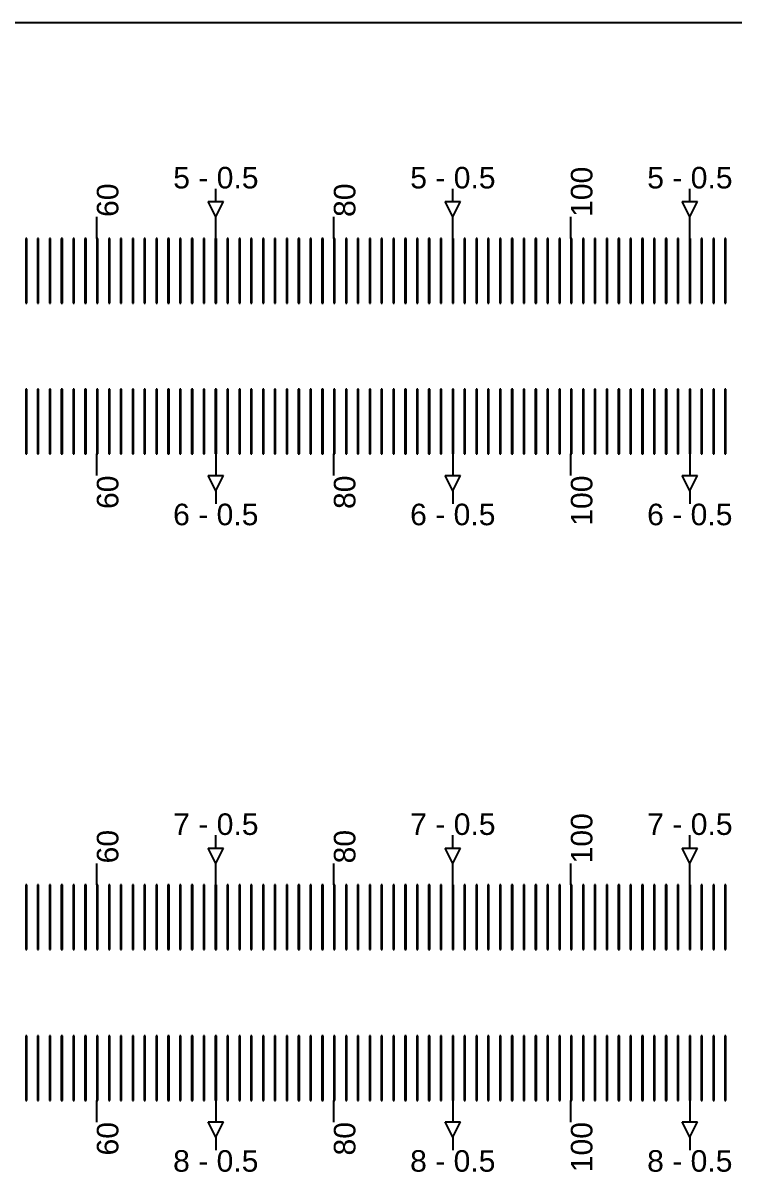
# Model space of a CAD drawing. Extents: x -119394 to 128420, y 74496 to 185496.
# Drawn here: x 41276 to 41606, y 156663 to 157196 of the extents above; entities that cross this region are included whole.
import ezdxf

# ---------------------------------------------------------------- set-up
doc = ezdxf.new("R2010")
doc.units = 13
doc.layers.add('CL - Label-1', color=120, linetype='Continuous')
doc.layers.add('CL - Label-2', color=132, linetype='Continuous')
doc.layers.add('CL - Sub-Micro', color=7, linetype='Continuous', true_color=0x47d1ff)
doc.styles.get("Standard").update_dxf_attribs({"font": 'arial.ttf'})

msp = doc.modelspace()

# ---------------------------------------------------------------- linework, layer by layer
for p, q in [((46680.29, 157195.86), (38030.29, 157195.86)), ((41365.54, 157112.94), (41365.54, 157118.94)), ((41475.54, 157112.94), (41475.54, 157118.94)), ((41585.54, 157112.94), (41585.54, 157118.94)), ((41310.29, 157095.86), (41310.29, 157105.86)), ((41365.54, 157095.86), (41365.54, 157105.86)), ((41420.29, 157095.86), (41420.29, 157105.86)), ((41475.54, 157095.86), (41475.54, 157105.86)), ((41530.29, 157095.86), (41530.29, 157105.86)), ((41585.54, 157095.86), (41585.54, 157105.86)), ((41310.29, 156985.86), (41310.29, 156995.86)), ((41365.54, 156995.86), (41365.54, 156985.86)), ((41420.29, 156985.86), (41420.29, 156995.86)), ((41475.54, 156995.86), (41475.54, 156985.86)), ((41530.29, 156985.86), (41530.29, 156995.86)), ((41585.54, 156995.86), (41585.54, 156985.86)), ((41365.54, 156978.79), (41365.54, 156972.79)), ((41475.54, 156978.79), (41475.54, 156972.79)), ((41585.54, 156978.79), (41585.54, 156972.79)), ((41365.54, 156812.94), (41365.54, 156818.94)), ((41475.54, 156812.94), (41475.54, 156818.94)), ((41585.54, 156812.94), (41585.54, 156818.94)), ((41310.29, 156795.86), (41310.29, 156805.86)), ((41365.54, 156795.86), (41365.54, 156805.86)), ((41420.29, 156795.86), (41420.29, 156805.86)), ((41475.54, 156795.86), (41475.54, 156805.86)), ((41530.29, 156795.86), (41530.29, 156805.86)), ((41585.54, 156795.86), (41585.54, 156805.86)), ((41310.29, 156685.86), (41310.29, 156695.86)), ((41365.54, 156695.86), (41365.54, 156685.86)), ((41420.29, 156685.86), (41420.29, 156695.86)), ((41475.54, 156695.86), (41475.54, 156685.86)), ((41530.29, 156685.86), (41530.29, 156695.86)), ((41585.54, 156695.86), (41585.54, 156685.86)), ((41365.54, 156678.79), (41365.54, 156672.79)), ((41475.54, 156678.79), (41475.54, 156672.79)), ((41585.54, 156678.79), (41585.54, 156672.79))]:
    msp.add_line(p, q)
at = {"layer": 'CL - Label-2'}
for p, q in [((41365.54, 157105.86), (41362, 157112.96)), ((41362, 157112.96), (41369.07, 157112.96)), ((41365.54, 157105.86), (41369.07, 157112.96)), ((41475.54, 157105.86), (41472, 157112.96)), ((41472, 157112.96), (41479.07, 157112.96)), ((41475.54, 157105.86), (41479.07, 157112.96)), ((41585.54, 157105.86), (41582, 157112.96)), ((41582, 157112.96), (41589.07, 157112.96)), ((41585.54, 157105.86), (41589.07, 157112.96)), ((41365.49, 156978.79), (41361.95, 156985.89)), ((41361.95, 156985.89), (41369.02, 156985.89)), ((41365.49, 156978.79), (41369.02, 156985.89)), ((41475.49, 156978.79), (41471.95, 156985.89)), ((41471.95, 156985.89), (41479.02, 156985.89)), ((41475.49, 156978.79), (41479.02, 156985.89)), ((41585.49, 156978.79), (41581.95, 156985.89)), ((41581.95, 156985.89), (41589.02, 156985.89)), ((41585.49, 156978.79), (41589.02, 156985.89)), ((41365.54, 156805.86), (41362, 156812.96)), ((41362, 156812.96), (41369.07, 156812.96)), ((41365.54, 156805.86), (41369.07, 156812.96)), ((41475.54, 156805.86), (41472, 156812.96)), ((41472, 156812.96), (41479.07, 156812.96)), ((41475.54, 156805.86), (41479.07, 156812.96)), ((41585.54, 156805.86), (41582, 156812.96)), ((41582, 156812.96), (41589.07, 156812.96)), ((41585.54, 156805.86), (41589.07, 156812.96)), ((41365.49, 156678.79), (41361.95, 156685.89)), ((41361.95, 156685.89), (41369.02, 156685.89)), ((41365.49, 156678.79), (41369.02, 156685.89)), ((41475.49, 156678.79), (41471.95, 156685.89)), ((41471.95, 156685.89), (41479.02, 156685.89)), ((41475.49, 156678.79), (41479.02, 156685.89)), ((41585.49, 156678.79), (41581.95, 156685.89)), ((41581.95, 156685.89), (41589.02, 156685.89)), ((41585.49, 156678.79), (41589.02, 156685.89))]:
    msp.add_line(p, q, dxfattribs=at)
at = {"layer": 'CL - Sub-Micro'}
for p, q in [((41277.29, 157095.86), (41277.29, 157065.86)), ((41277.79, 157095.86), (41277.29, 157095.86)), ((41277.79, 157065.86), (41277.79, 157095.86)), ((41282.79, 157095.86), (41282.79, 157065.86)), ((41283.29, 157095.86), (41282.79, 157095.86)), ((41283.29, 157065.86), (41283.29, 157095.86)), ((41288.29, 157095.86), (41288.29, 157065.86)), ((41288.79, 157095.86), (41288.29, 157095.86)), ((41288.79, 157065.86), (41288.79, 157095.86)), ((41293.79, 157095.86), (41293.79, 157065.86)), ((41294.29, 157095.86), (41293.79, 157095.86)), ((41294.29, 157065.86), (41294.29, 157095.86)), ((41299.29, 157095.86), (41299.29, 157065.86)), ((41299.79, 157095.86), (41299.29, 157095.86)), ((41299.79, 157065.86), (41299.79, 157095.86)), ((41304.79, 157095.86), (41304.79, 157065.86)), ((41305.29, 157095.86), (41304.79, 157095.86)), ((41305.29, 157065.86), (41305.29, 157095.86)), ((41310.29, 157095.86), (41310.29, 157065.86)), ((41310.79, 157095.86), (41310.29, 157095.86)), ((41310.79, 157065.86), (41310.79, 157095.86)), ((41315.79, 157095.86), (41315.79, 157065.86)), ((41316.29, 157095.86), (41315.79, 157095.86)), ((41316.29, 157065.86), (41316.29, 157095.86)), ((41321.29, 157095.86), (41321.29, 157065.86)), ((41321.79, 157095.86), (41321.29, 157095.86)), ((41321.79, 157065.86), (41321.79, 157095.86)), ((41326.79, 157095.86), (41326.79, 157065.86)), ((41327.29, 157095.86), (41326.79, 157095.86)), ((41327.29, 157065.86), (41327.29, 157095.86)), ((41332.29, 157095.86), (41332.29, 157065.86)), ((41332.79, 157095.86), (41332.29, 157095.86)), ((41332.79, 157065.86), (41332.79, 157095.86)), ((41337.79, 157095.86), (41337.79, 157065.86)), ((41338.29, 157095.86), (41337.79, 157095.86)), ((41338.29, 157065.86), (41338.29, 157095.86)), ((41343.29, 157095.86), (41343.29, 157065.86)), ((41343.79, 157095.86), (41343.29, 157095.86)), ((41343.79, 157065.86), (41343.79, 157095.86)), ((41348.79, 157095.86), (41348.79, 157065.86)), ((41349.29, 157095.86), (41348.79, 157095.86)), ((41349.29, 157065.86), (41349.29, 157095.86)), ((41354.29, 157095.86), (41354.29, 157065.86)), ((41354.79, 157095.86), (41354.29, 157095.86)), ((41354.79, 157065.86), (41354.79, 157095.86)), ((41359.79, 157095.86), (41359.79, 157065.86)), ((41360.29, 157095.86), (41359.79, 157095.86)), ((41360.29, 157065.86), (41360.29, 157095.86)), ((41365.29, 157095.86), (41365.29, 157065.86)), ((41365.79, 157095.86), (41365.29, 157095.86)), ((41365.79, 157065.86), (41365.79, 157095.86)), ((41370.79, 157095.86), (41370.79, 157065.86)), ((41371.29, 157095.86), (41370.79, 157095.86)), ((41371.29, 157065.86), (41371.29, 157095.86)), ((41376.29, 157095.86), (41376.29, 157065.86)), ((41376.79, 157095.86), (41376.29, 157095.86)), ((41376.79, 157065.86), (41376.79, 157095.86)), ((41381.79, 157095.86), (41381.79, 157065.86)), ((41382.29, 157095.86), (41381.79, 157095.86)), ((41382.29, 157065.86), (41382.29, 157095.86)), ((41387.29, 157095.86), (41387.29, 157065.86)), ((41387.79, 157095.86), (41387.29, 157095.86)), ((41387.79, 157065.86), (41387.79, 157095.86)), ((41392.79, 157095.86), (41392.79, 157065.86)), ((41393.29, 157095.86), (41392.79, 157095.86)), ((41393.29, 157065.86), (41393.29, 157095.86)), ((41398.29, 157095.86), (41398.29, 157065.86)), ((41398.79, 157095.86), (41398.29, 157095.86)), ((41398.79, 157065.86), (41398.79, 157095.86)), ((41403.79, 157095.86), (41403.79, 157065.86)), ((41404.29, 157095.86), (41403.79, 157095.86)), ((41404.29, 157065.86), (41404.29, 157095.86)), ((41409.29, 157095.86), (41409.29, 157065.86)), ((41409.79, 157095.86), (41409.29, 157095.86)), ((41409.79, 157065.86), (41409.79, 157095.86)), ((41414.79, 157095.86), (41414.79, 157065.86)), ((41415.29, 157095.86), (41414.79, 157095.86)), ((41415.29, 157065.86), (41415.29, 157095.86)), ((41420.29, 157095.86), (41420.29, 157065.86)), ((41420.79, 157095.86), (41420.29, 157095.86)), ((41420.79, 157065.86), (41420.79, 157095.86)), ((41425.79, 157095.86), (41425.79, 157065.86)), ((41426.29, 157095.86), (41425.79, 157095.86)), ((41426.29, 157065.86), (41426.29, 157095.86)), ((41431.29, 157095.86), (41431.29, 157065.86)), ((41431.79, 157095.86), (41431.29, 157095.86)), ((41431.79, 157065.86), (41431.79, 157095.86)), ((41436.79, 157095.86), (41436.79, 157065.86)), ((41437.29, 157095.86), (41436.79, 157095.86)), ((41437.29, 157065.86), (41437.29, 157095.86)), ((41442.29, 157095.86), (41442.29, 157065.86)), ((41442.79, 157095.86), (41442.29, 157095.86)), ((41442.79, 157065.86), (41442.79, 157095.86)), ((41447.79, 157095.86), (41447.79, 157065.86)), ((41448.29, 157095.86), (41447.79, 157095.86)), ((41448.29, 157065.86), (41448.29, 157095.86)), ((41453.29, 157095.86), (41453.29, 157065.86)), ((41453.79, 157095.86), (41453.29, 157095.86)), ((41453.79, 157065.86), (41453.79, 157095.86)), ((41458.79, 157095.86), (41458.79, 157065.86)), ((41459.29, 157095.86), (41458.79, 157095.86)), ((41459.29, 157065.86), (41459.29, 157095.86)), ((41464.29, 157095.86), (41464.29, 157065.86)), ((41464.79, 157095.86), (41464.29, 157095.86)), ((41464.79, 157065.86), (41464.79, 157095.86)), ((41469.79, 157095.86), (41469.79, 157065.86)), ((41470.29, 157095.86), (41469.79, 157095.86)), ((41470.29, 157065.86), (41470.29, 157095.86)), ((41475.29, 157095.86), (41475.29, 157065.86)), ((41475.79, 157095.86), (41475.29, 157095.86)), ((41475.79, 157065.86), (41475.79, 157095.86)), ((41480.79, 157095.86), (41480.79, 157065.86)), ((41481.29, 157095.86), (41480.79, 157095.86)), ((41481.29, 157065.86), (41481.29, 157095.86)), ((41486.29, 157095.86), (41486.29, 157065.86)), ((41486.79, 157095.86), (41486.29, 157095.86)), ((41486.79, 157065.86), (41486.79, 157095.86)), ((41491.79, 157095.86), (41491.79, 157065.86)), ((41492.29, 157095.86), (41491.79, 157095.86)), ((41492.29, 157065.86), (41492.29, 157095.86)), ((41497.29, 157095.86), (41497.29, 157065.86)), ((41497.79, 157095.86), (41497.29, 157095.86)), ((41497.79, 157065.86), (41497.79, 157095.86)), ((41502.79, 157095.86), (41502.79, 157065.86)), ((41503.29, 157095.86), (41502.79, 157095.86)), ((41503.29, 157065.86), (41503.29, 157095.86)), ((41508.29, 157095.86), (41508.29, 157065.86)), ((41508.79, 157095.86), (41508.29, 157095.86)), ((41508.79, 157065.86), (41508.79, 157095.86)), ((41513.79, 157095.86), (41513.79, 157065.86)), ((41514.29, 157095.86), (41513.79, 157095.86)), ((41514.29, 157065.86), (41514.29, 157095.86)), ((41519.29, 157095.86), (41519.29, 157065.86)), ((41519.79, 157095.86), (41519.29, 157095.86)), ((41519.79, 157065.86), (41519.79, 157095.86)), ((41524.79, 157095.86), (41524.79, 157065.86)), ((41525.29, 157095.86), (41524.79, 157095.86)), ((41525.29, 157065.86), (41525.29, 157095.86)), ((41530.29, 157095.86), (41530.29, 157065.86)), ((41530.79, 157095.86), (41530.29, 157095.86)), ((41530.79, 157065.86), (41530.79, 157095.86)), ((41535.79, 157095.86), (41535.79, 157065.86)), ((41536.29, 157095.86), (41535.79, 157095.86)), ((41536.29, 157065.86), (41536.29, 157095.86)), ((41541.29, 157095.86), (41541.29, 157065.86)), ((41541.79, 157095.86), (41541.29, 157095.86)), ((41541.79, 157065.86), (41541.79, 157095.86)), ((41546.79, 157095.86), (41546.79, 157065.86)), ((41547.29, 157095.86), (41546.79, 157095.86)), ((41547.29, 157065.86), (41547.29, 157095.86)), ((41552.29, 157095.86), (41552.29, 157065.86)), ((41552.79, 157095.86), (41552.29, 157095.86)), ((41552.79, 157065.86), (41552.79, 157095.86)), ((41557.79, 157095.86), (41557.79, 157065.86)), ((41558.29, 157095.86), (41557.79, 157095.86)), ((41558.29, 157065.86), (41558.29, 157095.86)), ((41563.29, 157095.86), (41563.29, 157065.86)), ((41563.79, 157095.86), (41563.29, 157095.86)), ((41563.79, 157065.86), (41563.79, 157095.86)), ((41568.79, 157095.86), (41568.79, 157065.86)), ((41569.29, 157095.86), (41568.79, 157095.86)), ((41569.29, 157065.86), (41569.29, 157095.86)), ((41574.29, 157095.86), (41574.29, 157065.86)), ((41574.79, 157095.86), (41574.29, 157095.86)), ((41574.79, 157065.86), (41574.79, 157095.86)), ((41579.79, 157095.86), (41579.79, 157065.86)), ((41580.29, 157095.86), (41579.79, 157095.86)), ((41580.29, 157065.86), (41580.29, 157095.86)), ((41585.29, 157095.86), (41585.29, 157065.86)), ((41585.79, 157095.86), (41585.29, 157095.86)), ((41585.79, 157065.86), (41585.79, 157095.86)), ((41590.79, 157095.86), (41590.79, 157065.86)), ((41591.29, 157095.86), (41590.79, 157095.86)), ((41591.29, 157065.86), (41591.29, 157095.86)), ((41596.29, 157095.86), (41596.29, 157065.86)), ((41596.79, 157095.86), (41596.29, 157095.86)), ((41596.79, 157065.86), (41596.79, 157095.86)), ((41601.79, 157095.86), (41601.79, 157065.86)), ((41602.29, 157095.86), (41601.79, 157095.86)), ((41602.29, 157065.86), (41602.29, 157095.86)), ((41277.29, 157065.86), (41277.79, 157065.86)), ((41282.79, 157065.86), (41283.29, 157065.86)), ((41288.29, 157065.86), (41288.79, 157065.86)), ((41293.79, 157065.86), (41294.29, 157065.86)), ((41299.29, 157065.86), (41299.79, 157065.86)), ((41304.79, 157065.86), (41305.29, 157065.86)), ((41310.29, 157065.86), (41310.79, 157065.86)), ((41315.79, 157065.86), (41316.29, 157065.86)), ((41321.29, 157065.86), (41321.79, 157065.86)), ((41326.79, 157065.86), (41327.29, 157065.86)), ((41332.29, 157065.86), (41332.79, 157065.86)), ((41337.79, 157065.86), (41338.29, 157065.86)), ((41343.29, 157065.86), (41343.79, 157065.86)), ((41348.79, 157065.86), (41349.29, 157065.86)), ((41354.29, 157065.86), (41354.79, 157065.86)), ((41359.79, 157065.86), (41360.29, 157065.86)), ((41365.29, 157065.86), (41365.79, 157065.86)), ((41370.79, 157065.86), (41371.29, 157065.86)), ((41376.29, 157065.86), (41376.79, 157065.86)), ((41381.79, 157065.86), (41382.29, 157065.86)), ((41387.29, 157065.86), (41387.79, 157065.86)), ((41392.79, 157065.86), (41393.29, 157065.86)), ((41398.29, 157065.86), (41398.79, 157065.86)), ((41403.79, 157065.86), (41404.29, 157065.86)), ((41409.29, 157065.86), (41409.79, 157065.86)), ((41414.79, 157065.86), (41415.29, 157065.86)), ((41420.29, 157065.86), (41420.79, 157065.86)), ((41425.79, 157065.86), (41426.29, 157065.86)), ((41431.29, 157065.86), (41431.79, 157065.86)), ((41436.79, 157065.86), (41437.29, 157065.86)), ((41442.29, 157065.86), (41442.79, 157065.86)), ((41447.79, 157065.86), (41448.29, 157065.86)), ((41453.29, 157065.86), (41453.79, 157065.86)), ((41458.79, 157065.86), (41459.29, 157065.86)), ((41464.29, 157065.86), (41464.79, 157065.86)), ((41469.79, 157065.86), (41470.29, 157065.86)), ((41475.29, 157065.86), (41475.79, 157065.86)), ((41480.79, 157065.86), (41481.29, 157065.86)), ((41486.29, 157065.86), (41486.79, 157065.86)), ((41491.79, 157065.86), (41492.29, 157065.86)), ((41497.29, 157065.86), (41497.79, 157065.86)), ((41502.79, 157065.86), (41503.29, 157065.86)), ((41508.29, 157065.86), (41508.79, 157065.86)), ((41513.79, 157065.86), (41514.29, 157065.86)), ((41519.29, 157065.86), (41519.79, 157065.86)), ((41524.79, 157065.86), (41525.29, 157065.86)), ((41530.29, 157065.86), (41530.79, 157065.86)), ((41535.79, 157065.86), (41536.29, 157065.86)), ((41541.29, 157065.86), (41541.79, 157065.86)), ((41546.79, 157065.86), (41547.29, 157065.86)), ((41552.29, 157065.86), (41552.79, 157065.86)), ((41557.79, 157065.86), (41558.29, 157065.86)), ((41563.29, 157065.86), (41563.79, 157065.86)), ((41568.79, 157065.86), (41569.29, 157065.86)), ((41574.29, 157065.86), (41574.79, 157065.86)), ((41579.79, 157065.86), (41580.29, 157065.86)), ((41585.29, 157065.86), (41585.79, 157065.86)), ((41590.79, 157065.86), (41591.29, 157065.86)), ((41596.29, 157065.86), (41596.79, 157065.86)), ((41601.79, 157065.86), (41602.29, 157065.86)), ((41277.29, 157025.86), (41277.29, 156995.86)), ((41277.79, 157025.86), (41277.29, 157025.86)), ((41277.79, 156995.86), (41277.79, 157025.86)), ((41282.79, 157025.86), (41282.79, 156995.86)), ((41283.29, 157025.86), (41282.79, 157025.86)), ((41283.29, 156995.86), (41283.29, 157025.86)), ((41288.29, 157025.86), (41288.29, 156995.86)), ((41288.79, 157025.86), (41288.29, 157025.86)), ((41288.79, 156995.86), (41288.79, 157025.86)), ((41293.79, 157025.86), (41293.79, 156995.86)), ((41294.29, 157025.86), (41293.79, 157025.86)), ((41294.29, 156995.86), (41294.29, 157025.86)), ((41299.29, 157025.86), (41299.29, 156995.86)), ((41299.79, 157025.86), (41299.29, 157025.86)), ((41299.79, 156995.86), (41299.79, 157025.86)), ((41304.79, 157025.86), (41304.79, 156995.86)), ((41305.29, 157025.86), (41304.79, 157025.86)), ((41305.29, 156995.86), (41305.29, 157025.86)), ((41310.29, 157025.86), (41310.29, 156995.86)), ((41310.79, 157025.86), (41310.29, 157025.86)), ((41310.79, 156995.86), (41310.79, 157025.86)), ((41315.79, 157025.86), (41315.79, 156995.86)), ((41316.29, 157025.86), (41315.79, 157025.86)), ((41316.29, 156995.86), (41316.29, 157025.86)), ((41321.29, 157025.86), (41321.29, 156995.86)), ((41321.79, 157025.86), (41321.29, 157025.86)), ((41321.79, 156995.86), (41321.79, 157025.86)), ((41326.79, 157025.86), (41326.79, 156995.86)), ((41327.29, 157025.86), (41326.79, 157025.86)), ((41327.29, 156995.86), (41327.29, 157025.86)), ((41332.29, 157025.86), (41332.29, 156995.86)), ((41332.79, 157025.86), (41332.29, 157025.86)), ((41332.79, 156995.86), (41332.79, 157025.86)), ((41337.79, 157025.86), (41337.79, 156995.86)), ((41338.29, 157025.86), (41337.79, 157025.86)), ((41338.29, 156995.86), (41338.29, 157025.86)), ((41343.29, 157025.86), (41343.29, 156995.86)), ((41343.79, 157025.86), (41343.29, 157025.86)), ((41343.79, 156995.86), (41343.79, 157025.86)), ((41348.79, 157025.86), (41348.79, 156995.86)), ((41349.29, 157025.86), (41348.79, 157025.86)), ((41349.29, 156995.86), (41349.29, 157025.86)), ((41354.29, 157025.86), (41354.29, 156995.86)), ((41354.79, 157025.86), (41354.29, 157025.86)), ((41354.79, 156995.86), (41354.79, 157025.86)), ((41359.79, 157025.86), (41359.79, 156995.86)), ((41360.29, 157025.86), (41359.79, 157025.86)), ((41360.29, 156995.86), (41360.29, 157025.86)), ((41365.29, 157025.86), (41365.29, 156995.86)), ((41365.79, 157025.86), (41365.29, 157025.86)), ((41365.79, 156995.86), (41365.79, 157025.86)), ((41370.79, 157025.86), (41370.79, 156995.86)), ((41371.29, 157025.86), (41370.79, 157025.86)), ((41371.29, 156995.86), (41371.29, 157025.86)), ((41376.29, 157025.86), (41376.29, 156995.86)), ((41376.79, 157025.86), (41376.29, 157025.86)), ((41376.79, 156995.86), (41376.79, 157025.86)), ((41381.79, 157025.86), (41381.79, 156995.86)), ((41382.29, 157025.86), (41381.79, 157025.86)), ((41382.29, 156995.86), (41382.29, 157025.86)), ((41387.29, 157025.86), (41387.29, 156995.86)), ((41387.79, 157025.86), (41387.29, 157025.86)), ((41387.79, 156995.86), (41387.79, 157025.86)), ((41392.79, 157025.86), (41392.79, 156995.86)), ((41393.29, 157025.86), (41392.79, 157025.86)), ((41393.29, 156995.86), (41393.29, 157025.86)), ((41398.29, 157025.86), (41398.29, 156995.86)), ((41398.79, 157025.86), (41398.29, 157025.86)), ((41398.79, 156995.86), (41398.79, 157025.86)), ((41403.79, 157025.86), (41403.79, 156995.86)), ((41404.29, 157025.86), (41403.79, 157025.86)), ((41404.29, 156995.86), (41404.29, 157025.86)), ((41409.29, 157025.86), (41409.29, 156995.86)), ((41409.79, 157025.86), (41409.29, 157025.86)), ((41409.79, 156995.86), (41409.79, 157025.86)), ((41414.79, 157025.86), (41414.79, 156995.86)), ((41415.29, 157025.86), (41414.79, 157025.86)), ((41415.29, 156995.86), (41415.29, 157025.86)), ((41420.29, 157025.86), (41420.29, 156995.86)), ((41420.79, 157025.86), (41420.29, 157025.86)), ((41420.79, 156995.86), (41420.79, 157025.86)), ((41425.79, 157025.86), (41425.79, 156995.86)), ((41426.29, 157025.86), (41425.79, 157025.86)), ((41426.29, 156995.86), (41426.29, 157025.86)), ((41431.29, 157025.86), (41431.29, 156995.86)), ((41431.79, 157025.86), (41431.29, 157025.86)), ((41431.79, 156995.86), (41431.79, 157025.86)), ((41436.79, 157025.86), (41436.79, 156995.86)), ((41437.29, 157025.86), (41436.79, 157025.86)), ((41437.29, 156995.86), (41437.29, 157025.86)), ((41442.29, 157025.86), (41442.29, 156995.86)), ((41442.79, 157025.86), (41442.29, 157025.86)), ((41442.79, 156995.86), (41442.79, 157025.86)), ((41447.79, 157025.86), (41447.79, 156995.86)), ((41448.29, 157025.86), (41447.79, 157025.86)), ((41448.29, 156995.86), (41448.29, 157025.86)), ((41453.29, 157025.86), (41453.29, 156995.86)), ((41453.79, 157025.86), (41453.29, 157025.86)), ((41453.79, 156995.86), (41453.79, 157025.86)), ((41458.79, 157025.86), (41458.79, 156995.86)), ((41459.29, 157025.86), (41458.79, 157025.86)), ((41459.29, 156995.86), (41459.29, 157025.86)), ((41464.29, 157025.86), (41464.29, 156995.86)), ((41464.79, 157025.86), (41464.29, 157025.86)), ((41464.79, 156995.86), (41464.79, 157025.86)), ((41469.79, 157025.86), (41469.79, 156995.86)), ((41470.29, 157025.86), (41469.79, 157025.86)), ((41470.29, 156995.86), (41470.29, 157025.86)), ((41475.29, 157025.86), (41475.29, 156995.86)), ((41475.79, 157025.86), (41475.29, 157025.86)), ((41475.79, 156995.86), (41475.79, 157025.86)), ((41480.79, 157025.86), (41480.79, 156995.86)), ((41481.29, 157025.86), (41480.79, 157025.86)), ((41481.29, 156995.86), (41481.29, 157025.86)), ((41486.29, 157025.86), (41486.29, 156995.86)), ((41486.79, 157025.86), (41486.29, 157025.86)), ((41486.79, 156995.86), (41486.79, 157025.86)), ((41491.79, 157025.86), (41491.79, 156995.86)), ((41492.29, 157025.86), (41491.79, 157025.86)), ((41492.29, 156995.86), (41492.29, 157025.86)), ((41497.29, 157025.86), (41497.29, 156995.86)), ((41497.79, 157025.86), (41497.29, 157025.86)), ((41497.79, 156995.86), (41497.79, 157025.86)), ((41502.79, 157025.86), (41502.79, 156995.86)), ((41503.29, 157025.86), (41502.79, 157025.86)), ((41503.29, 156995.86), (41503.29, 157025.86)), ((41508.29, 157025.86), (41508.29, 156995.86)), ((41508.79, 157025.86), (41508.29, 157025.86)), ((41508.79, 156995.86), (41508.79, 157025.86)), ((41513.79, 157025.86), (41513.79, 156995.86)), ((41514.29, 157025.86), (41513.79, 157025.86)), ((41514.29, 156995.86), (41514.29, 157025.86)), ((41519.29, 157025.86), (41519.29, 156995.86)), ((41519.79, 157025.86), (41519.29, 157025.86)), ((41519.79, 156995.86), (41519.79, 157025.86)), ((41524.79, 157025.86), (41524.79, 156995.86)), ((41525.29, 157025.86), (41524.79, 157025.86)), ((41525.29, 156995.86), (41525.29, 157025.86)), ((41530.29, 157025.86), (41530.29, 156995.86)), ((41530.79, 157025.86), (41530.29, 157025.86)), ((41530.79, 156995.86), (41530.79, 157025.86)), ((41535.79, 157025.86), (41535.79, 156995.86)), ((41536.29, 157025.86), (41535.79, 157025.86)), ((41536.29, 156995.86), (41536.29, 157025.86)), ((41541.29, 157025.86), (41541.29, 156995.86)), ((41541.79, 157025.86), (41541.29, 157025.86)), ((41541.79, 156995.86), (41541.79, 157025.86)), ((41546.79, 157025.86), (41546.79, 156995.86)), ((41547.29, 157025.86), (41546.79, 157025.86)), ((41547.29, 156995.86), (41547.29, 157025.86)), ((41552.29, 157025.86), (41552.29, 156995.86)), ((41552.79, 157025.86), (41552.29, 157025.86)), ((41552.79, 156995.86), (41552.79, 157025.86)), ((41557.79, 157025.86), (41557.79, 156995.86)), ((41558.29, 157025.86), (41557.79, 157025.86)), ((41558.29, 156995.86), (41558.29, 157025.86)), ((41563.29, 157025.86), (41563.29, 156995.86)), ((41563.79, 157025.86), (41563.29, 157025.86)), ((41563.79, 156995.86), (41563.79, 157025.86)), ((41568.79, 157025.86), (41568.79, 156995.86)), ((41569.29, 157025.86), (41568.79, 157025.86)), ((41569.29, 156995.86), (41569.29, 157025.86)), ((41574.29, 157025.86), (41574.29, 156995.86)), ((41574.79, 157025.86), (41574.29, 157025.86)), ((41574.79, 156995.86), (41574.79, 157025.86)), ((41579.79, 157025.86), (41579.79, 156995.86)), ((41580.29, 157025.86), (41579.79, 157025.86)), ((41580.29, 156995.86), (41580.29, 157025.86)), ((41585.29, 157025.86), (41585.29, 156995.86)), ((41585.79, 157025.86), (41585.29, 157025.86)), ((41585.79, 156995.86), (41585.79, 157025.86)), ((41590.79, 157025.86), (41590.79, 156995.86)), ((41591.29, 157025.86), (41590.79, 157025.86)), ((41591.29, 156995.86), (41591.29, 157025.86)), ((41596.29, 157025.86), (41596.29, 156995.86)), ((41596.79, 157025.86), (41596.29, 157025.86)), ((41596.79, 156995.86), (41596.79, 157025.86)), ((41601.79, 157025.86), (41601.79, 156995.86)), ((41602.29, 157025.86), (41601.79, 157025.86)), ((41602.29, 156995.86), (41602.29, 157025.86)), ((41277.29, 156995.86), (41277.79, 156995.86)), ((41282.79, 156995.86), (41283.29, 156995.86)), ((41288.29, 156995.86), (41288.79, 156995.86)), ((41293.79, 156995.86), (41294.29, 156995.86)), ((41299.29, 156995.86), (41299.79, 156995.86)), ((41304.79, 156995.86), (41305.29, 156995.86)), ((41310.29, 156995.86), (41310.79, 156995.86)), ((41315.79, 156995.86), (41316.29, 156995.86)), ((41321.29, 156995.86), (41321.79, 156995.86)), ((41326.79, 156995.86), (41327.29, 156995.86)), ((41332.29, 156995.86), (41332.79, 156995.86)), ((41337.79, 156995.86), (41338.29, 156995.86)), ((41343.29, 156995.86), (41343.79, 156995.86)), ((41348.79, 156995.86), (41349.29, 156995.86)), ((41354.29, 156995.86), (41354.79, 156995.86)), ((41359.79, 156995.86), (41360.29, 156995.86)), ((41365.29, 156995.86), (41365.79, 156995.86)), ((41370.79, 156995.86), (41371.29, 156995.86)), ((41376.29, 156995.86), (41376.79, 156995.86)), ((41381.79, 156995.86), (41382.29, 156995.86)), ((41387.29, 156995.86), (41387.79, 156995.86)), ((41392.79, 156995.86), (41393.29, 156995.86)), ((41398.29, 156995.86), (41398.79, 156995.86)), ((41403.79, 156995.86), (41404.29, 156995.86)), ((41409.29, 156995.86), (41409.79, 156995.86)), ((41414.79, 156995.86), (41415.29, 156995.86)), ((41420.29, 156995.86), (41420.79, 156995.86)), ((41425.79, 156995.86), (41426.29, 156995.86)), ((41431.29, 156995.86), (41431.79, 156995.86)), ((41436.79, 156995.86), (41437.29, 156995.86)), ((41442.29, 156995.86), (41442.79, 156995.86)), ((41447.79, 156995.86), (41448.29, 156995.86)), ((41453.29, 156995.86), (41453.79, 156995.86)), ((41458.79, 156995.86), (41459.29, 156995.86)), ((41464.29, 156995.86), (41464.79, 156995.86)), ((41469.79, 156995.86), (41470.29, 156995.86)), ((41475.29, 156995.86), (41475.79, 156995.86)), ((41480.79, 156995.86), (41481.29, 156995.86)), ((41486.29, 156995.86), (41486.79, 156995.86)), ((41491.79, 156995.86), (41492.29, 156995.86)), ((41497.29, 156995.86), (41497.79, 156995.86)), ((41502.79, 156995.86), (41503.29, 156995.86)), ((41508.29, 156995.86), (41508.79, 156995.86)), ((41513.79, 156995.86), (41514.29, 156995.86)), ((41519.29, 156995.86), (41519.79, 156995.86)), ((41524.79, 156995.86), (41525.29, 156995.86)), ((41530.29, 156995.86), (41530.79, 156995.86)), ((41535.79, 156995.86), (41536.29, 156995.86)), ((41541.29, 156995.86), (41541.79, 156995.86)), ((41546.79, 156995.86), (41547.29, 156995.86)), ((41552.29, 156995.86), (41552.79, 156995.86)), ((41557.79, 156995.86), (41558.29, 156995.86)), ((41563.29, 156995.86), (41563.79, 156995.86)), ((41568.79, 156995.86), (41569.29, 156995.86)), ((41574.29, 156995.86), (41574.79, 156995.86)), ((41579.79, 156995.86), (41580.29, 156995.86)), ((41585.29, 156995.86), (41585.79, 156995.86)), ((41590.79, 156995.86), (41591.29, 156995.86)), ((41596.29, 156995.86), (41596.79, 156995.86)), ((41601.79, 156995.86), (41602.29, 156995.86)), ((41277.29, 156795.86), (41277.29, 156765.86)), ((41277.79, 156795.86), (41277.29, 156795.86)), ((41277.79, 156765.86), (41277.79, 156795.86)), ((41282.79, 156795.86), (41282.79, 156765.86)), ((41283.29, 156795.86), (41282.79, 156795.86)), ((41283.29, 156765.86), (41283.29, 156795.86)), ((41288.29, 156795.86), (41288.29, 156765.86)), ((41288.79, 156795.86), (41288.29, 156795.86)), ((41288.79, 156765.86), (41288.79, 156795.86)), ((41293.79, 156795.86), (41293.79, 156765.86)), ((41294.29, 156795.86), (41293.79, 156795.86)), ((41294.29, 156765.86), (41294.29, 156795.86)), ((41299.29, 156795.86), (41299.29, 156765.86)), ((41299.79, 156795.86), (41299.29, 156795.86)), ((41299.79, 156765.86), (41299.79, 156795.86)), ((41304.79, 156795.86), (41304.79, 156765.86)), ((41305.29, 156795.86), (41304.79, 156795.86)), ((41305.29, 156765.86), (41305.29, 156795.86)), ((41310.29, 156795.86), (41310.29, 156765.86)), ((41310.79, 156795.86), (41310.29, 156795.86)), ((41310.79, 156765.86), (41310.79, 156795.86)), ((41315.79, 156795.86), (41315.79, 156765.86)), ((41316.29, 156795.86), (41315.79, 156795.86)), ((41316.29, 156765.86), (41316.29, 156795.86)), ((41321.29, 156795.86), (41321.29, 156765.86)), ((41321.79, 156795.86), (41321.29, 156795.86)), ((41321.79, 156765.86), (41321.79, 156795.86)), ((41326.79, 156795.86), (41326.79, 156765.86)), ((41327.29, 156795.86), (41326.79, 156795.86)), ((41327.29, 156765.86), (41327.29, 156795.86)), ((41332.29, 156795.86), (41332.29, 156765.86)), ((41332.79, 156795.86), (41332.29, 156795.86)), ((41332.79, 156765.86), (41332.79, 156795.86)), ((41337.79, 156795.86), (41337.79, 156765.86)), ((41338.29, 156795.86), (41337.79, 156795.86)), ((41338.29, 156765.86), (41338.29, 156795.86)), ((41343.29, 156795.86), (41343.29, 156765.86)), ((41343.79, 156795.86), (41343.29, 156795.86)), ((41343.79, 156765.86), (41343.79, 156795.86)), ((41348.79, 156795.86), (41348.79, 156765.86)), ((41349.29, 156795.86), (41348.79, 156795.86)), ((41349.29, 156765.86), (41349.29, 156795.86)), ((41354.29, 156795.86), (41354.29, 156765.86)), ((41354.79, 156795.86), (41354.29, 156795.86)), ((41354.79, 156765.86), (41354.79, 156795.86)), ((41359.79, 156795.86), (41359.79, 156765.86)), ((41360.29, 156795.86), (41359.79, 156795.86)), ((41360.29, 156765.86), (41360.29, 156795.86)), ((41365.29, 156795.86), (41365.29, 156765.86)), ((41365.79, 156795.86), (41365.29, 156795.86)), ((41365.79, 156765.86), (41365.79, 156795.86)), ((41370.79, 156795.86), (41370.79, 156765.86)), ((41371.29, 156795.86), (41370.79, 156795.86)), ((41371.29, 156765.86), (41371.29, 156795.86)), ((41376.29, 156795.86), (41376.29, 156765.86)), ((41376.79, 156795.86), (41376.29, 156795.86)), ((41376.79, 156765.86), (41376.79, 156795.86)), ((41381.79, 156795.86), (41381.79, 156765.86)), ((41382.29, 156795.86), (41381.79, 156795.86)), ((41382.29, 156765.86), (41382.29, 156795.86)), ((41387.29, 156795.86), (41387.29, 156765.86)), ((41387.79, 156795.86), (41387.29, 156795.86)), ((41387.79, 156765.86), (41387.79, 156795.86)), ((41392.79, 156795.86), (41392.79, 156765.86)), ((41393.29, 156795.86), (41392.79, 156795.86)), ((41393.29, 156765.86), (41393.29, 156795.86)), ((41398.29, 156795.86), (41398.29, 156765.86)), ((41398.79, 156795.86), (41398.29, 156795.86)), ((41398.79, 156765.86), (41398.79, 156795.86)), ((41403.79, 156795.86), (41403.79, 156765.86)), ((41404.29, 156795.86), (41403.79, 156795.86)), ((41404.29, 156765.86), (41404.29, 156795.86)), ((41409.29, 156795.86), (41409.29, 156765.86)), ((41409.79, 156795.86), (41409.29, 156795.86)), ((41409.79, 156765.86), (41409.79, 156795.86)), ((41414.79, 156795.86), (41414.79, 156765.86)), ((41415.29, 156795.86), (41414.79, 156795.86)), ((41415.29, 156765.86), (41415.29, 156795.86)), ((41420.29, 156795.86), (41420.29, 156765.86)), ((41420.79, 156795.86), (41420.29, 156795.86)), ((41420.79, 156765.86), (41420.79, 156795.86)), ((41425.79, 156795.86), (41425.79, 156765.86)), ((41426.29, 156795.86), (41425.79, 156795.86)), ((41426.29, 156765.86), (41426.29, 156795.86)), ((41431.29, 156795.86), (41431.29, 156765.86)), ((41431.79, 156795.86), (41431.29, 156795.86)), ((41431.79, 156765.86), (41431.79, 156795.86)), ((41436.79, 156795.86), (41436.79, 156765.86)), ((41437.29, 156795.86), (41436.79, 156795.86)), ((41437.29, 156765.86), (41437.29, 156795.86)), ((41442.29, 156795.86), (41442.29, 156765.86)), ((41442.79, 156795.86), (41442.29, 156795.86)), ((41442.79, 156765.86), (41442.79, 156795.86)), ((41447.79, 156795.86), (41447.79, 156765.86)), ((41448.29, 156795.86), (41447.79, 156795.86)), ((41448.29, 156765.86), (41448.29, 156795.86)), ((41453.29, 156795.86), (41453.29, 156765.86)), ((41453.79, 156795.86), (41453.29, 156795.86)), ((41453.79, 156765.86), (41453.79, 156795.86)), ((41458.79, 156795.86), (41458.79, 156765.86)), ((41459.29, 156795.86), (41458.79, 156795.86)), ((41459.29, 156765.86), (41459.29, 156795.86)), ((41464.29, 156795.86), (41464.29, 156765.86)), ((41464.79, 156795.86), (41464.29, 156795.86)), ((41464.79, 156765.86), (41464.79, 156795.86)), ((41469.79, 156795.86), (41469.79, 156765.86)), ((41470.29, 156795.86), (41469.79, 156795.86)), ((41470.29, 156765.86), (41470.29, 156795.86)), ((41475.29, 156795.86), (41475.29, 156765.86)), ((41475.79, 156795.86), (41475.29, 156795.86)), ((41475.79, 156765.86), (41475.79, 156795.86)), ((41480.79, 156795.86), (41480.79, 156765.86)), ((41481.29, 156795.86), (41480.79, 156795.86)), ((41481.29, 156765.86), (41481.29, 156795.86)), ((41486.29, 156795.86), (41486.29, 156765.86)), ((41486.79, 156795.86), (41486.29, 156795.86)), ((41486.79, 156765.86), (41486.79, 156795.86)), ((41491.79, 156795.86), (41491.79, 156765.86)), ((41492.29, 156795.86), (41491.79, 156795.86)), ((41492.29, 156765.86), (41492.29, 156795.86)), ((41497.29, 156795.86), (41497.29, 156765.86)), ((41497.79, 156795.86), (41497.29, 156795.86)), ((41497.79, 156765.86), (41497.79, 156795.86)), ((41502.79, 156795.86), (41502.79, 156765.86)), ((41503.29, 156795.86), (41502.79, 156795.86)), ((41503.29, 156765.86), (41503.29, 156795.86)), ((41508.29, 156795.86), (41508.29, 156765.86)), ((41508.79, 156795.86), (41508.29, 156795.86)), ((41508.79, 156765.86), (41508.79, 156795.86)), ((41513.79, 156795.86), (41513.79, 156765.86)), ((41514.29, 156795.86), (41513.79, 156795.86)), ((41514.29, 156765.86), (41514.29, 156795.86)), ((41519.29, 156795.86), (41519.29, 156765.86)), ((41519.79, 156795.86), (41519.29, 156795.86)), ((41519.79, 156765.86), (41519.79, 156795.86)), ((41524.79, 156795.86), (41524.79, 156765.86)), ((41525.29, 156795.86), (41524.79, 156795.86)), ((41525.29, 156765.86), (41525.29, 156795.86)), ((41530.29, 156795.86), (41530.29, 156765.86)), ((41530.79, 156795.86), (41530.29, 156795.86)), ((41530.79, 156765.86), (41530.79, 156795.86)), ((41535.79, 156795.86), (41535.79, 156765.86)), ((41536.29, 156795.86), (41535.79, 156795.86)), ((41536.29, 156765.86), (41536.29, 156795.86)), ((41541.29, 156795.86), (41541.29, 156765.86)), ((41541.79, 156795.86), (41541.29, 156795.86)), ((41541.79, 156765.86), (41541.79, 156795.86)), ((41546.79, 156795.86), (41546.79, 156765.86)), ((41547.29, 156795.86), (41546.79, 156795.86)), ((41547.29, 156765.86), (41547.29, 156795.86)), ((41552.29, 156795.86), (41552.29, 156765.86)), ((41552.79, 156795.86), (41552.29, 156795.86)), ((41552.79, 156765.86), (41552.79, 156795.86)), ((41557.79, 156795.86), (41557.79, 156765.86)), ((41558.29, 156795.86), (41557.79, 156795.86)), ((41558.29, 156765.86), (41558.29, 156795.86)), ((41563.29, 156795.86), (41563.29, 156765.86)), ((41563.79, 156795.86), (41563.29, 156795.86)), ((41563.79, 156765.86), (41563.79, 156795.86)), ((41568.79, 156795.86), (41568.79, 156765.86)), ((41569.29, 156795.86), (41568.79, 156795.86)), ((41569.29, 156765.86), (41569.29, 156795.86)), ((41574.29, 156795.86), (41574.29, 156765.86)), ((41574.79, 156795.86), (41574.29, 156795.86)), ((41574.79, 156765.86), (41574.79, 156795.86)), ((41579.79, 156795.86), (41579.79, 156765.86)), ((41580.29, 156795.86), (41579.79, 156795.86)), ((41580.29, 156765.86), (41580.29, 156795.86)), ((41585.29, 156795.86), (41585.29, 156765.86)), ((41585.79, 156795.86), (41585.29, 156795.86)), ((41585.79, 156765.86), (41585.79, 156795.86)), ((41590.79, 156795.86), (41590.79, 156765.86)), ((41591.29, 156795.86), (41590.79, 156795.86)), ((41591.29, 156765.86), (41591.29, 156795.86)), ((41596.29, 156795.86), (41596.29, 156765.86)), ((41596.79, 156795.86), (41596.29, 156795.86)), ((41596.79, 156765.86), (41596.79, 156795.86)), ((41601.79, 156795.86), (41601.79, 156765.86)), ((41602.29, 156795.86), (41601.79, 156795.86)), ((41602.29, 156765.86), (41602.29, 156795.86)), ((41277.29, 156765.86), (41277.79, 156765.86)), ((41282.79, 156765.86), (41283.29, 156765.86)), ((41288.29, 156765.86), (41288.79, 156765.86)), ((41293.79, 156765.86), (41294.29, 156765.86)), ((41299.29, 156765.86), (41299.79, 156765.86)), ((41304.79, 156765.86), (41305.29, 156765.86)), ((41310.29, 156765.86), (41310.79, 156765.86)), ((41315.79, 156765.86), (41316.29, 156765.86)), ((41321.29, 156765.86), (41321.79, 156765.86)), ((41326.79, 156765.86), (41327.29, 156765.86)), ((41332.29, 156765.86), (41332.79, 156765.86)), ((41337.79, 156765.86), (41338.29, 156765.86)), ((41343.29, 156765.86), (41343.79, 156765.86)), ((41348.79, 156765.86), (41349.29, 156765.86)), ((41354.29, 156765.86), (41354.79, 156765.86)), ((41359.79, 156765.86), (41360.29, 156765.86)), ((41365.29, 156765.86), (41365.79, 156765.86)), ((41370.79, 156765.86), (41371.29, 156765.86)), ((41376.29, 156765.86), (41376.79, 156765.86)), ((41381.79, 156765.86), (41382.29, 156765.86)), ((41387.29, 156765.86), (41387.79, 156765.86)), ((41392.79, 156765.86), (41393.29, 156765.86)), ((41398.29, 156765.86), (41398.79, 156765.86)), ((41403.79, 156765.86), (41404.29, 156765.86)), ((41409.29, 156765.86), (41409.79, 156765.86)), ((41414.79, 156765.86), (41415.29, 156765.86)), ((41420.29, 156765.86), (41420.79, 156765.86)), ((41425.79, 156765.86), (41426.29, 156765.86)), ((41431.29, 156765.86), (41431.79, 156765.86)), ((41436.79, 156765.86), (41437.29, 156765.86)), ((41442.29, 156765.86), (41442.79, 156765.86)), ((41447.79, 156765.86), (41448.29, 156765.86)), ((41453.29, 156765.86), (41453.79, 156765.86)), ((41458.79, 156765.86), (41459.29, 156765.86)), ((41464.29, 156765.86), (41464.79, 156765.86)), ((41469.79, 156765.86), (41470.29, 156765.86)), ((41475.29, 156765.86), (41475.79, 156765.86)), ((41480.79, 156765.86), (41481.29, 156765.86)), ((41486.29, 156765.86), (41486.79, 156765.86)), ((41491.79, 156765.86), (41492.29, 156765.86)), ((41497.29, 156765.86), (41497.79, 156765.86)), ((41502.79, 156765.86), (41503.29, 156765.86)), ((41508.29, 156765.86), (41508.79, 156765.86)), ((41513.79, 156765.86), (41514.29, 156765.86)), ((41519.29, 156765.86), (41519.79, 156765.86)), ((41524.79, 156765.86), (41525.29, 156765.86)), ((41530.29, 156765.86), (41530.79, 156765.86)), ((41535.79, 156765.86), (41536.29, 156765.86)), ((41541.29, 156765.86), (41541.79, 156765.86)), ((41546.79, 156765.86), (41547.29, 156765.86)), ((41552.29, 156765.86), (41552.79, 156765.86)), ((41557.79, 156765.86), (41558.29, 156765.86)), ((41563.29, 156765.86), (41563.79, 156765.86)), ((41568.79, 156765.86), (41569.29, 156765.86)), ((41574.29, 156765.86), (41574.79, 156765.86)), ((41579.79, 156765.86), (41580.29, 156765.86)), ((41585.29, 156765.86), (41585.79, 156765.86)), ((41590.79, 156765.86), (41591.29, 156765.86)), ((41596.29, 156765.86), (41596.79, 156765.86)), ((41601.79, 156765.86), (41602.29, 156765.86)), ((41277.29, 156725.86), (41277.29, 156695.86)), ((41277.79, 156725.86), (41277.29, 156725.86)), ((41277.79, 156695.86), (41277.79, 156725.86)), ((41282.79, 156725.86), (41282.79, 156695.86)), ((41283.29, 156725.86), (41282.79, 156725.86)), ((41283.29, 156695.86), (41283.29, 156725.86)), ((41288.29, 156725.86), (41288.29, 156695.86)), ((41288.79, 156725.86), (41288.29, 156725.86)), ((41288.79, 156695.86), (41288.79, 156725.86)), ((41293.79, 156725.86), (41293.79, 156695.86)), ((41294.29, 156725.86), (41293.79, 156725.86)), ((41294.29, 156695.86), (41294.29, 156725.86)), ((41299.29, 156725.86), (41299.29, 156695.86)), ((41299.79, 156725.86), (41299.29, 156725.86)), ((41299.79, 156695.86), (41299.79, 156725.86)), ((41304.79, 156725.86), (41304.79, 156695.86)), ((41305.29, 156725.86), (41304.79, 156725.86)), ((41305.29, 156695.86), (41305.29, 156725.86)), ((41310.29, 156725.86), (41310.29, 156695.86)), ((41310.79, 156725.86), (41310.29, 156725.86)), ((41310.79, 156695.86), (41310.79, 156725.86)), ((41315.79, 156725.86), (41315.79, 156695.86)), ((41316.29, 156725.86), (41315.79, 156725.86)), ((41316.29, 156695.86), (41316.29, 156725.86)), ((41321.29, 156725.86), (41321.29, 156695.86)), ((41321.79, 156725.86), (41321.29, 156725.86)), ((41321.79, 156695.86), (41321.79, 156725.86)), ((41326.79, 156725.86), (41326.79, 156695.86)), ((41327.29, 156725.86), (41326.79, 156725.86)), ((41327.29, 156695.86), (41327.29, 156725.86)), ((41332.29, 156725.86), (41332.29, 156695.86)), ((41332.79, 156725.86), (41332.29, 156725.86)), ((41332.79, 156695.86), (41332.79, 156725.86)), ((41337.79, 156725.86), (41337.79, 156695.86)), ((41338.29, 156725.86), (41337.79, 156725.86)), ((41338.29, 156695.86), (41338.29, 156725.86)), ((41343.29, 156725.86), (41343.29, 156695.86)), ((41343.79, 156725.86), (41343.29, 156725.86)), ((41343.79, 156695.86), (41343.79, 156725.86)), ((41348.79, 156725.86), (41348.79, 156695.86)), ((41349.29, 156725.86), (41348.79, 156725.86)), ((41349.29, 156695.86), (41349.29, 156725.86)), ((41354.29, 156725.86), (41354.29, 156695.86)), ((41354.79, 156725.86), (41354.29, 156725.86)), ((41354.79, 156695.86), (41354.79, 156725.86)), ((41359.79, 156725.86), (41359.79, 156695.86)), ((41360.29, 156725.86), (41359.79, 156725.86)), ((41360.29, 156695.86), (41360.29, 156725.86)), ((41365.29, 156725.86), (41365.29, 156695.86)), ((41365.79, 156725.86), (41365.29, 156725.86)), ((41365.79, 156695.86), (41365.79, 156725.86)), ((41370.79, 156725.86), (41370.79, 156695.86)), ((41371.29, 156725.86), (41370.79, 156725.86)), ((41371.29, 156695.86), (41371.29, 156725.86)), ((41376.29, 156725.86), (41376.29, 156695.86)), ((41376.79, 156725.86), (41376.29, 156725.86)), ((41376.79, 156695.86), (41376.79, 156725.86)), ((41381.79, 156725.86), (41381.79, 156695.86)), ((41382.29, 156725.86), (41381.79, 156725.86)), ((41382.29, 156695.86), (41382.29, 156725.86)), ((41387.29, 156725.86), (41387.29, 156695.86)), ((41387.79, 156725.86), (41387.29, 156725.86)), ((41387.79, 156695.86), (41387.79, 156725.86)), ((41392.79, 156725.86), (41392.79, 156695.86)), ((41393.29, 156725.86), (41392.79, 156725.86)), ((41393.29, 156695.86), (41393.29, 156725.86)), ((41398.29, 156725.86), (41398.29, 156695.86)), ((41398.79, 156725.86), (41398.29, 156725.86)), ((41398.79, 156695.86), (41398.79, 156725.86)), ((41403.79, 156725.86), (41403.79, 156695.86)), ((41404.29, 156725.86), (41403.79, 156725.86)), ((41404.29, 156695.86), (41404.29, 156725.86)), ((41409.29, 156725.86), (41409.29, 156695.86)), ((41409.79, 156725.86), (41409.29, 156725.86)), ((41409.79, 156695.86), (41409.79, 156725.86)), ((41414.79, 156725.86), (41414.79, 156695.86)), ((41415.29, 156725.86), (41414.79, 156725.86)), ((41415.29, 156695.86), (41415.29, 156725.86)), ((41420.29, 156725.86), (41420.29, 156695.86)), ((41420.79, 156725.86), (41420.29, 156725.86)), ((41420.79, 156695.86), (41420.79, 156725.86)), ((41425.79, 156725.86), (41425.79, 156695.86)), ((41426.29, 156725.86), (41425.79, 156725.86)), ((41426.29, 156695.86), (41426.29, 156725.86)), ((41431.29, 156725.86), (41431.29, 156695.86)), ((41431.79, 156725.86), (41431.29, 156725.86)), ((41431.79, 156695.86), (41431.79, 156725.86)), ((41436.79, 156725.86), (41436.79, 156695.86)), ((41437.29, 156725.86), (41436.79, 156725.86)), ((41437.29, 156695.86), (41437.29, 156725.86)), ((41442.29, 156725.86), (41442.29, 156695.86)), ((41442.79, 156725.86), (41442.29, 156725.86)), ((41442.79, 156695.86), (41442.79, 156725.86)), ((41447.79, 156725.86), (41447.79, 156695.86)), ((41448.29, 156725.86), (41447.79, 156725.86)), ((41448.29, 156695.86), (41448.29, 156725.86)), ((41453.29, 156725.86), (41453.29, 156695.86)), ((41453.79, 156725.86), (41453.29, 156725.86)), ((41453.79, 156695.86), (41453.79, 156725.86)), ((41458.79, 156725.86), (41458.79, 156695.86)), ((41459.29, 156725.86), (41458.79, 156725.86)), ((41459.29, 156695.86), (41459.29, 156725.86)), ((41464.29, 156725.86), (41464.29, 156695.86)), ((41464.79, 156725.86), (41464.29, 156725.86)), ((41464.79, 156695.86), (41464.79, 156725.86)), ((41469.79, 156725.86), (41469.79, 156695.86)), ((41470.29, 156725.86), (41469.79, 156725.86)), ((41470.29, 156695.86), (41470.29, 156725.86)), ((41475.29, 156725.86), (41475.29, 156695.86)), ((41475.79, 156725.86), (41475.29, 156725.86)), ((41475.79, 156695.86), (41475.79, 156725.86)), ((41480.79, 156725.86), (41480.79, 156695.86)), ((41481.29, 156725.86), (41480.79, 156725.86)), ((41481.29, 156695.86), (41481.29, 156725.86)), ((41486.29, 156725.86), (41486.29, 156695.86)), ((41486.79, 156725.86), (41486.29, 156725.86)), ((41486.79, 156695.86), (41486.79, 156725.86)), ((41491.79, 156725.86), (41491.79, 156695.86)), ((41492.29, 156725.86), (41491.79, 156725.86)), ((41492.29, 156695.86), (41492.29, 156725.86)), ((41497.29, 156725.86), (41497.29, 156695.86)), ((41497.79, 156725.86), (41497.29, 156725.86)), ((41497.79, 156695.86), (41497.79, 156725.86)), ((41502.79, 156725.86), (41502.79, 156695.86)), ((41503.29, 156725.86), (41502.79, 156725.86)), ((41503.29, 156695.86), (41503.29, 156725.86)), ((41508.29, 156725.86), (41508.29, 156695.86)), ((41508.79, 156725.86), (41508.29, 156725.86)), ((41508.79, 156695.86), (41508.79, 156725.86)), ((41513.79, 156725.86), (41513.79, 156695.86)), ((41514.29, 156725.86), (41513.79, 156725.86)), ((41514.29, 156695.86), (41514.29, 156725.86)), ((41519.29, 156725.86), (41519.29, 156695.86)), ((41519.79, 156725.86), (41519.29, 156725.86)), ((41519.79, 156695.86), (41519.79, 156725.86)), ((41524.79, 156725.86), (41524.79, 156695.86)), ((41525.29, 156725.86), (41524.79, 156725.86)), ((41525.29, 156695.86), (41525.29, 156725.86)), ((41530.29, 156725.86), (41530.29, 156695.86)), ((41530.79, 156725.86), (41530.29, 156725.86)), ((41530.79, 156695.86), (41530.79, 156725.86)), ((41535.79, 156725.86), (41535.79, 156695.86)), ((41536.29, 156725.86), (41535.79, 156725.86)), ((41536.29, 156695.86), (41536.29, 156725.86)), ((41541.29, 156725.86), (41541.29, 156695.86)), ((41541.79, 156725.86), (41541.29, 156725.86)), ((41541.79, 156695.86), (41541.79, 156725.86)), ((41546.79, 156725.86), (41546.79, 156695.86)), ((41547.29, 156725.86), (41546.79, 156725.86)), ((41547.29, 156695.86), (41547.29, 156725.86)), ((41552.29, 156725.86), (41552.29, 156695.86)), ((41552.79, 156725.86), (41552.29, 156725.86)), ((41552.79, 156695.86), (41552.79, 156725.86)), ((41557.79, 156725.86), (41557.79, 156695.86)), ((41558.29, 156725.86), (41557.79, 156725.86)), ((41558.29, 156695.86), (41558.29, 156725.86)), ((41563.29, 156725.86), (41563.29, 156695.86)), ((41563.79, 156725.86), (41563.29, 156725.86)), ((41563.79, 156695.86), (41563.79, 156725.86)), ((41568.79, 156725.86), (41568.79, 156695.86)), ((41569.29, 156725.86), (41568.79, 156725.86)), ((41569.29, 156695.86), (41569.29, 156725.86)), ((41574.29, 156725.86), (41574.29, 156695.86)), ((41574.79, 156725.86), (41574.29, 156725.86)), ((41574.79, 156695.86), (41574.79, 156725.86)), ((41579.79, 156725.86), (41579.79, 156695.86)), ((41580.29, 156725.86), (41579.79, 156725.86)), ((41580.29, 156695.86), (41580.29, 156725.86)), ((41585.29, 156725.86), (41585.29, 156695.86)), ((41585.79, 156725.86), (41585.29, 156725.86)), ((41585.79, 156695.86), (41585.79, 156725.86)), ((41590.79, 156725.86), (41590.79, 156695.86)), ((41591.29, 156725.86), (41590.79, 156725.86)), ((41591.29, 156695.86), (41591.29, 156725.86)), ((41596.29, 156725.86), (41596.29, 156695.86)), ((41596.79, 156725.86), (41596.29, 156725.86)), ((41596.79, 156695.86), (41596.79, 156725.86)), ((41601.79, 156725.86), (41601.79, 156695.86)), ((41602.29, 156725.86), (41601.79, 156725.86)), ((41602.29, 156695.86), (41602.29, 156725.86)), ((41277.29, 156695.86), (41277.79, 156695.86)), ((41282.79, 156695.86), (41283.29, 156695.86)), ((41288.29, 156695.86), (41288.79, 156695.86)), ((41293.79, 156695.86), (41294.29, 156695.86)), ((41299.29, 156695.86), (41299.79, 156695.86)), ((41304.79, 156695.86), (41305.29, 156695.86)), ((41310.29, 156695.86), (41310.79, 156695.86)), ((41315.79, 156695.86), (41316.29, 156695.86)), ((41321.29, 156695.86), (41321.79, 156695.86)), ((41326.79, 156695.86), (41327.29, 156695.86)), ((41332.29, 156695.86), (41332.79, 156695.86)), ((41337.79, 156695.86), (41338.29, 156695.86)), ((41343.29, 156695.86), (41343.79, 156695.86)), ((41348.79, 156695.86), (41349.29, 156695.86)), ((41354.29, 156695.86), (41354.79, 156695.86)), ((41359.79, 156695.86), (41360.29, 156695.86)), ((41365.29, 156695.86), (41365.79, 156695.86)), ((41370.79, 156695.86), (41371.29, 156695.86)), ((41376.29, 156695.86), (41376.79, 156695.86)), ((41381.79, 156695.86), (41382.29, 156695.86)), ((41387.29, 156695.86), (41387.79, 156695.86)), ((41392.79, 156695.86), (41393.29, 156695.86)), ((41398.29, 156695.86), (41398.79, 156695.86)), ((41403.79, 156695.86), (41404.29, 156695.86)), ((41409.29, 156695.86), (41409.79, 156695.86)), ((41414.79, 156695.86), (41415.29, 156695.86)), ((41420.29, 156695.86), (41420.79, 156695.86)), ((41425.79, 156695.86), (41426.29, 156695.86)), ((41431.29, 156695.86), (41431.79, 156695.86)), ((41436.79, 156695.86), (41437.29, 156695.86)), ((41442.29, 156695.86), (41442.79, 156695.86)), ((41447.79, 156695.86), (41448.29, 156695.86)), ((41453.29, 156695.86), (41453.79, 156695.86)), ((41458.79, 156695.86), (41459.29, 156695.86)), ((41464.29, 156695.86), (41464.79, 156695.86)), ((41469.79, 156695.86), (41470.29, 156695.86)), ((41475.29, 156695.86), (41475.79, 156695.86)), ((41480.79, 156695.86), (41481.29, 156695.86)), ((41486.29, 156695.86), (41486.79, 156695.86)), ((41491.79, 156695.86), (41492.29, 156695.86)), ((41497.29, 156695.86), (41497.79, 156695.86)), ((41502.79, 156695.86), (41503.29, 156695.86)), ((41508.29, 156695.86), (41508.79, 156695.86)), ((41513.79, 156695.86), (41514.29, 156695.86)), ((41519.29, 156695.86), (41519.79, 156695.86)), ((41524.79, 156695.86), (41525.29, 156695.86)), ((41530.29, 156695.86), (41530.79, 156695.86)), ((41535.79, 156695.86), (41536.29, 156695.86)), ((41541.29, 156695.86), (41541.79, 156695.86)), ((41546.79, 156695.86), (41547.29, 156695.86)), ((41552.29, 156695.86), (41552.79, 156695.86)), ((41557.79, 156695.86), (41558.29, 156695.86)), ((41563.29, 156695.86), (41563.79, 156695.86)), ((41568.79, 156695.86), (41569.29, 156695.86)), ((41574.29, 156695.86), (41574.79, 156695.86)), ((41579.79, 156695.86), (41580.29, 156695.86)), ((41585.29, 156695.86), (41585.79, 156695.86)), ((41590.79, 156695.86), (41591.29, 156695.86)), ((41596.29, 156695.86), (41596.79, 156695.86)), ((41601.79, 156695.86), (41602.29, 156695.86))]:
    msp.add_line(p, q, dxfattribs=at)

# ---------------------------------------------------------------- texts
at = {"layer": 'CL - Label-1', "char_height": 10, "rotation": 90}
for s, insert, attachment_point in [('100', (41530.29, 157105.86), 1), ('60', (41310.29, 157105.86), 1), ('80', (41420.29, 157105.86), 1), ('60', (41310.29, 156985.86), 3), ('80', (41420.29, 156985.86), 3), ('100', (41530.29, 156985.86), 3), ('100', (41530.29, 156805.86), 1), ('60', (41310.29, 156805.86), 1), ('80', (41420.29, 156805.86), 1), ('60', (41310.29, 156685.86), 3), ('80', (41420.29, 156685.86), 3), ('100', (41530.29, 156685.86), 3)]:
    msp.add_mtext_dynamic_manual_height_columns(s, width=21.565, gutter_width=12.5, heights=[8.55], dxfattribs=dict(at, insert=insert, attachment_point=attachment_point))
at = {"layer": 'CL - Label-2', "char_height": 10}
for s, insert, attachment_point in [('5 - 0.5', (41365.54, 157118.94), 8), ('5 - 0.5', (41475.54, 157118.94), 8), ('5 - 0.5', (41585.54, 157118.94), 8), ('6 - 0.5', (41365.49, 156972.79), 2), ('6 - 0.5', (41475.49, 156972.79), 2), ('6 - 0.5', (41585.49, 156972.79), 2), ('7 - 0.5', (41365.54, 156818.94), 8), ('7 - 0.5', (41475.54, 156818.94), 8), ('7 - 0.5', (41585.54, 156818.94), 8), ('8 - 0.5', (41365.49, 156672.79), 2), ('8 - 0.5', (41475.49, 156672.79), 2), ('8 - 0.5', (41585.49, 156672.79), 2)]:
    msp.add_mtext_dynamic_manual_height_columns(s, width=52.3045, gutter_width=12.5, heights=[18.11], dxfattribs=dict(at, insert=insert, attachment_point=attachment_point))

doc.saveas('drawing.dxf')
